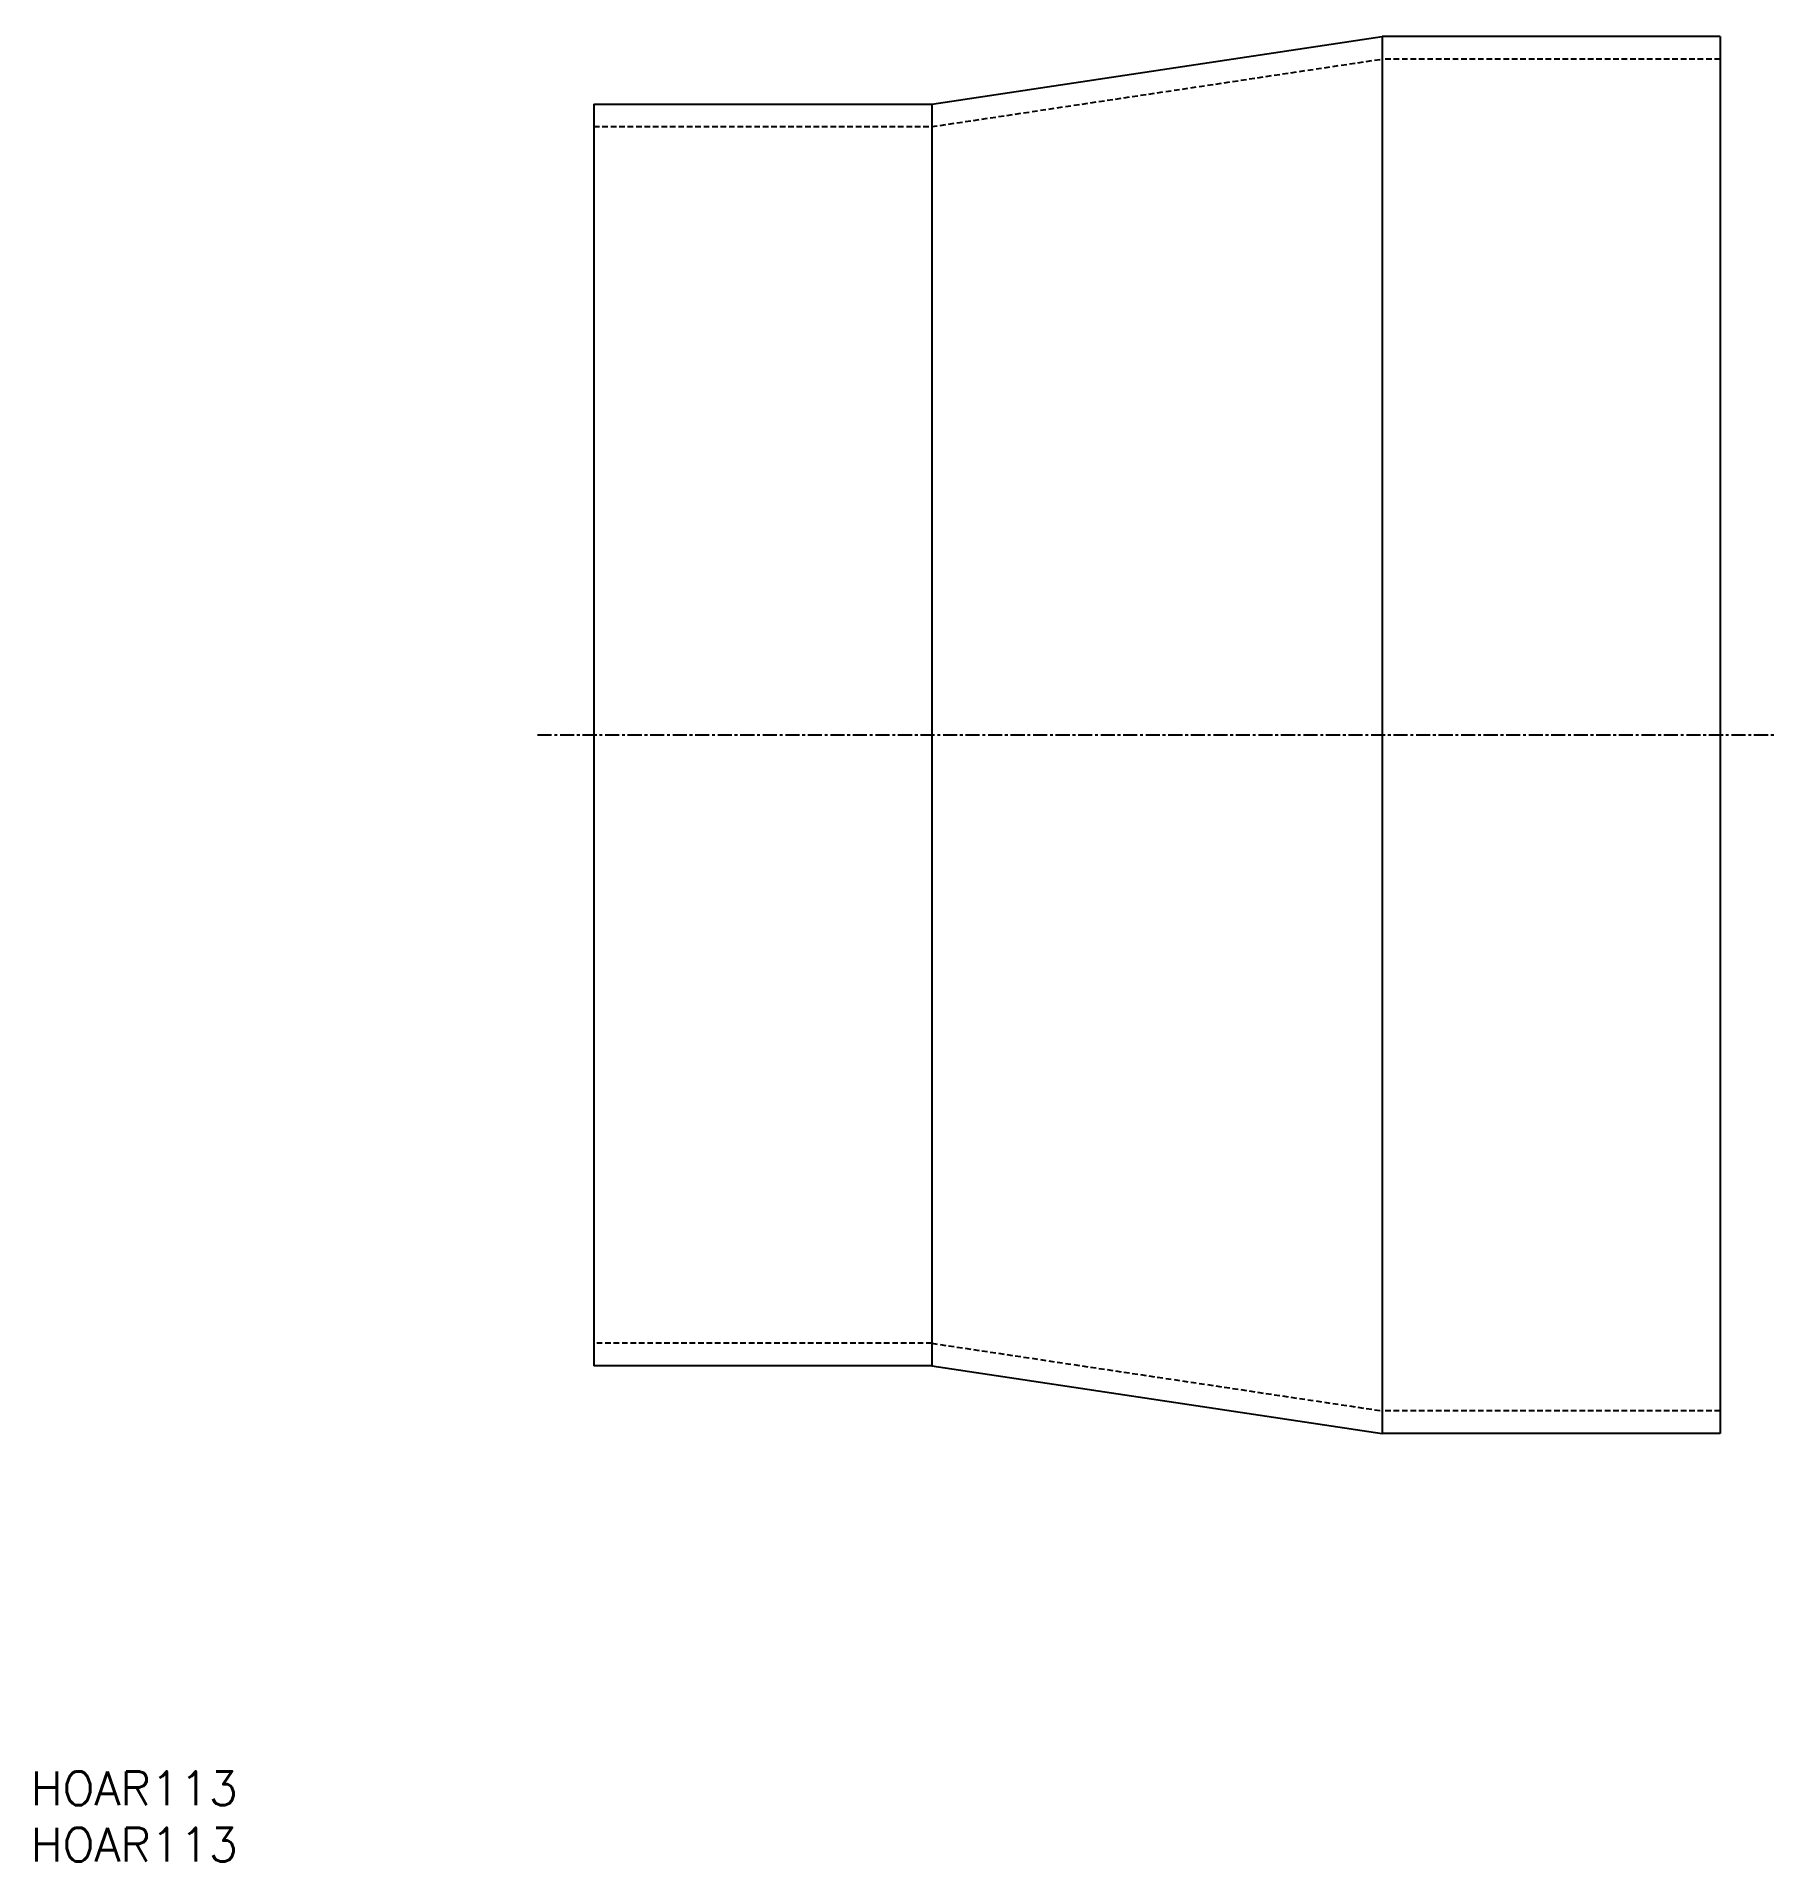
# Model space of a CAD drawing. Extents: x 1 to 155, y 0 to 162.
import ezdxf

# ---------------------------------------------------------------- set-up
doc = ezdxf.new("R2010")
doc.units = 0
doc.linetypes.add('CENTER', pattern=[2, 1.25, -0.25, 0.25, -0.25])
doc.linetypes.add('DASHED', pattern=[0.75, 0.5, -0.25])
doc.layers.get('0').update_dxf_attribs({"linetype": 'CONTINUOUS'})
doc.layers.add('CENTER', color=1, linetype='CENTER')
doc.styles.get("Standard").update_dxf_attribs({"font": 'txt.shx'})

# ---------------------------------------------------------------- blocks, each defined once
blk = doc.blocks.new('*U16')
at = {"color": 7, "linetype": 'CONTINUOUS'}
blk.add_text('HOAR113', height=3, dxfattribs=at).set_placement((0, 0))
blk = doc.blocks.new('*U17')
at = {"color": 7, "linetype": 'CONTINUOUS'}
blk.add_text('HOAR113', height=3, dxfattribs=at).set_placement((0, 5))

msp = doc.modelspace()

# ---------------------------------------------------------------- linework, layer by layer
at = {"color": 7, "linetype": 'CONTINUOUS'}
for p, q in [((80, 156), (120, 162)), ((120, 162), (120, 38)), ((150, 162), (120, 162)), ((150, 162), (150, 38)), ((50, 156), (50, 44)), ((50, 156), (80, 156)), ((80, 156), (80, 44)), ((80, 44), (50, 44)), ((80, 44), (120, 38)), ((150, 38), (120, 38))]:
    msp.add_line(p, q, dxfattribs=at)
at = {"color": 3, "linetype": 'DASHED'}
for p, q in [((80, 154), (120, 160)), ((150, 160), (120, 160)), ((50, 154), (80, 154)), ((80, 46), (50, 46)), ((80, 46), (120, 40)), ((150, 40), (120, 40))]:
    msp.add_line(p, q, dxfattribs=at)
at = {"layer": 'CENTER', "color": 1, "linetype": 'CENTER'}
msp.add_line((45, 100), (155, 100), dxfattribs=at)

# ---------------------------------------------------------------- block references
at = {"color": 7, "linetype": 'CONTINUOUS'}
for name in ['*U17', '*U16']:
    msp.add_blockref(name, (0, 0), dxfattribs=at)

doc.saveas('drawing.dxf')
